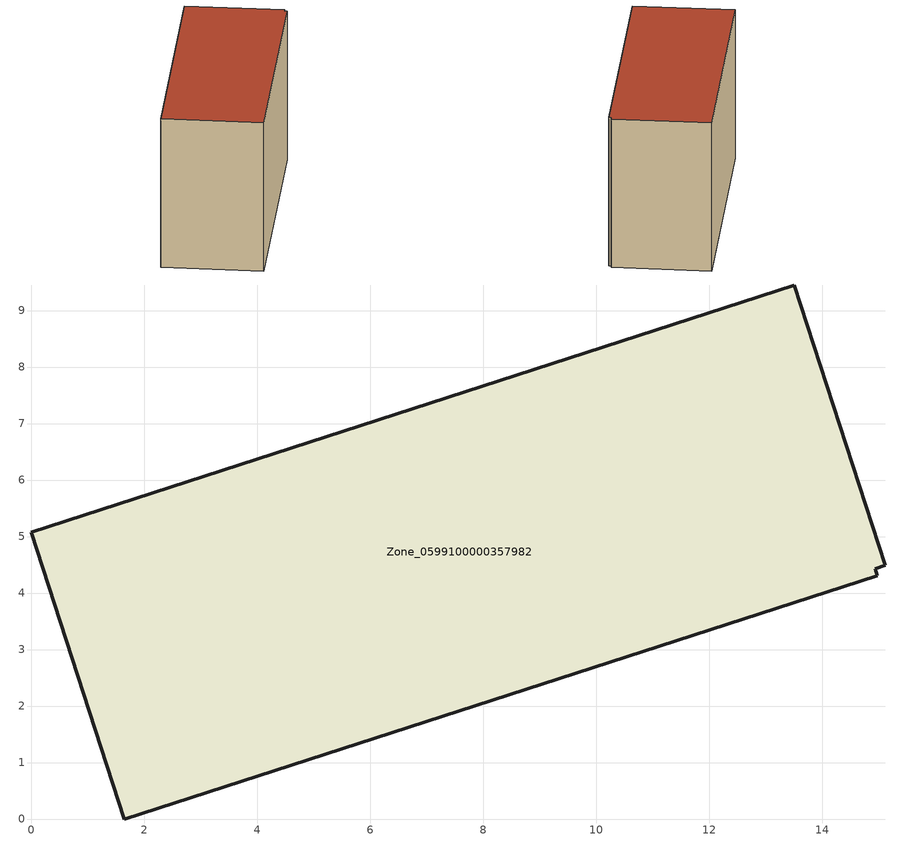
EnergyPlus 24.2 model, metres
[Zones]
Zone_0599100000357982
 floor ground (C_G): 15.12,4.49 14.94,4.43 14.98,4.31 1.65,0 0,5.07 13.51,9.45 z3.11
 wall outside (C_F): 15.12,4.49 13.51,9.45 0,5.07 1.65,0 14.98,4.31 14.94,4.43 15.12,4.49 z3.11:11.54
 roof outside (C_R): 14.94,4.43 15.12,4.49 13.51,9.45 0,5.07 1.65,0 14.98,4.31 z11.54
[BUILDING]
Pand.0599100000357982: North Axis=0; Terrain=City; Loads Convergence Tolerance Value=0.04; Temperature Convergence Tolerance Value=0.4; Solar Distribution=FullExterior; Maximum Number of Warmup Days=25; Minimum Number of Warmup Days=1
[Site:Location]
Rotterdam.The.Hague.AP_ZH_NLD Design_Conditions: Latitude=51.96; Longitude=4.45; Time Zone=1; Elevation=-4.5
[SITE:GROUNDTEMPERATURE:BUILDINGSURFACE]
18, 18, 18, 18, 18, 18, 18, 18, 18, 18, 18, 18
[MATERIAL] Thermal Absorptance=0.9; Solar Absorptance=0.7; Visible Absorptance=0.7
Name | Roughness | Thickness | Conductivity | Density | Specific Heat
G.TC.1992-2005 | MediumSmooth | 0.15 | 0.06 | 540 | 1210
F.TC.1992-2005 | Rough | 0.3 | 0.12 | 1920 | 840
R.TC.1992-2005 | MediumRough | 0.2 | 0.08 | 1500 | 1000
[CONSTRUCTION]
C_G: G.TC.1992-2005
C_F: F.TC.1992-2005
C_R: R.TC.1992-2005
[ZONE]
Zone_0599100000357982: Type=1; Multiplier=1; Ceiling Height=Autocalculate; Volume=Autocalculate; Floor Area=autocalculate; Part of Total Floor Area=Yes
[ZONEINFILTRATION:DESIGNFLOWRATE]
Infil_Zone_0599100000357982: Zone or ZoneList or Space or SpaceList=Zone_0599100000357982; Schedule=AlwaysOn; Design Flow Rate Calculation Method=Flow/Area; Flow Rate per Floor Area=0.0015; Constant Term Coefficient=1; Temperature Term Coefficient=0; Velocity Term Coefficient=0; Velocity Squared Term Coefficient=0
[HVACTEMPLATE:ZONE:IDEALLOADSAIRSYSTEM]
Zone_0599100000357982: Maximum Heating Supply Air Temperature=50; Minimum Cooling Supply Air Temperature=13; Maximum Heating Supply Air Humidity Ratio=0.0156; Minimum Cooling Supply Air Humidity Ratio=0.0077; Heating Limit=NoLimit; Cooling Limit=NoLimit; Dehumidification Control Type=ConstantSensibleHeatRatio; Cooling Sensible Heat Ratio=0.7; Dehumidification Setpoint=60; Humidification Control Type=None; Humidification Setpoint=30; Outdoor Air Method=None; Outdoor Air Flow Rate per Person=0.00944; Outdoor Air Flow Rate per Zone Floor Area=0; Outdoor Air Flow Rate per Zone=0; Demand Controlled Ventilation Type=None; Outdoor Air Economizer Type=NoEconomizer; Heat Recovery Type=None; Sensible Heat Recovery Effectiveness=0.7; Latent Heat Recovery Effectiveness=0.65
[ZONECONTROL:THERMOSTAT]
ThermostatControl_Zone_0599100000357982: Zone or ZoneList=Zone_0599100000357982; Control Type Schedule=DualSetpointControlType; Control 1=Thermostat_Zone_0599100000357982; Temperature Difference Between Cutout And Setpoint=0
[THERMOSTATSETPOINT:DUALSETPOINT]
Thermostat_Zone_0599100000357982: Heating Setpoint Temperature Schedule=HeatingSetpoint_Zone_0599100000357982; Cooling Setpoint Temperature Schedule=CoolingSetpoint_Zone_0599100000357982
[SCHEDULE:COMPACT]
HeatingSetpoint_Zone_0599100000357982: Through: 12/31, For: AllDays, Until: 24:00, 21
CoolingSetpoint_Zone_0599100000357982: Through: 12/31, For: AllDays, Until: 24:00, 24
DualSetpointControlType: Through: 12/31, For: AllDays, Until: 24:00, 4
AlwaysOn: Through: 12/31, For: AllDays, Until: 24:00, 1
